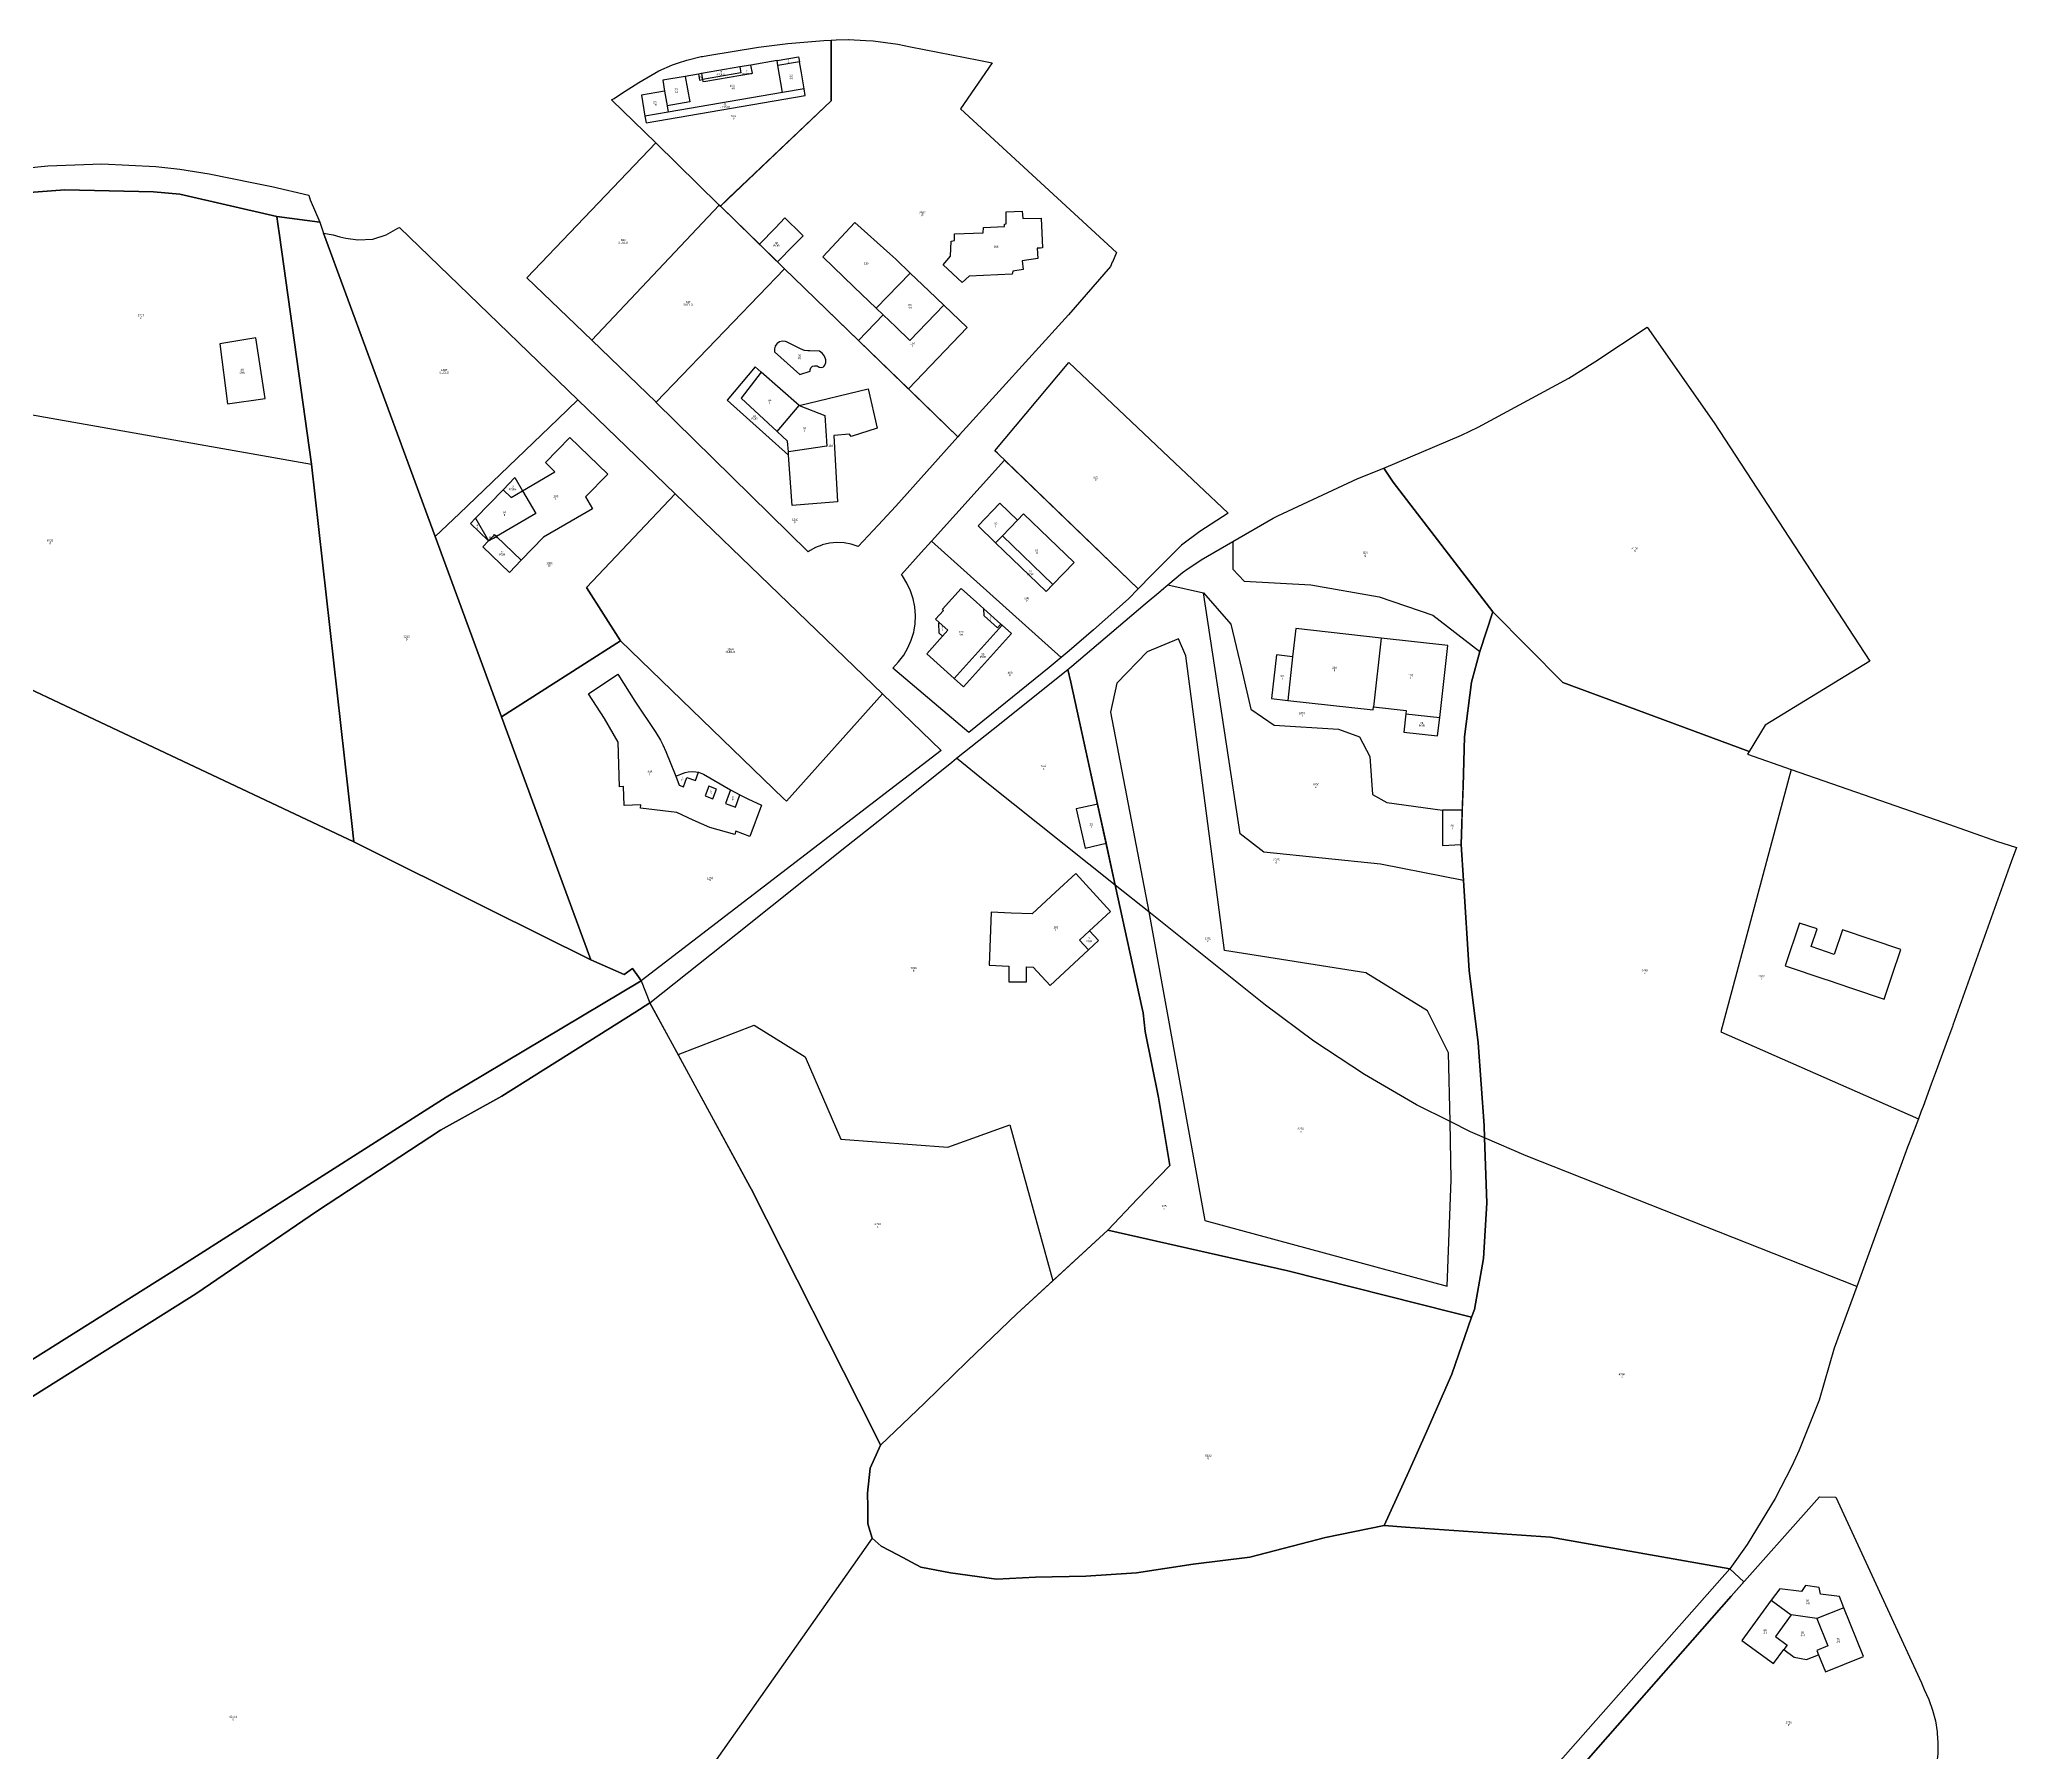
# Model space of a CAD drawing. Header units: inches. Extents: x 19003.7 to 19048.3, y 182287.8 to 182344.6.
# Drawn here: x 19032.99 to 19048.29, y 182328.88 to 182342.13 of the extents above; entities that cross this region are included whole.
import ezdxf
from ezdxf.enums import TextEntityAlignment as Align

# ---------------------------------------------------------------- set-up
doc = ezdxf.new("R2010")
doc.units = ezdxf.units.IN
doc.header["$MEASUREMENT"] = 0
for name, color, linetype in [('PG-AA', 7, 'Continuous'), ('PG-AS', 7, 'Continuous'), ('PG-LI', 7, 'Continuous'), ('PG-LP', 7, 'Continuous')]:
    doc.layers.add(name, color=color, linetype=linetype)
doc.styles.get("Standard").update_dxf_attribs({"font": 'arial.ttf'})

# ---------------------------------------------------------------- blocks, each defined once
blk = doc.blocks.new('17037A02209002')
at = {"layer": 'PG-LP'}
for points in [[(483483.6375, 4631461.291), (483490.921, 4631459.6285), (483491.174, 4631458.707), (483493.103, 4631454.2955), (483484.6535, 4631455.4165), (483465.5735, 4631459.827), (483460.3835, 4631460.257), (483442.9735, 4631460.687), (483428.0235, 4631459.567)], [(483435.1235, 4631464.907), (483439.6385, 4631465.361), (483450.2505, 4631465.7635), (483460.857, 4631465.24), (483465.5535, 4631464.71), (483471.378, 4631463.794), (483480.039, 4631462.0255), (483483.6375, 4631461.291)]]:
    blk.add_lwpolyline(points, dxfattribs=at)
blk = doc.blocks.new('17037A02200021')
at = {"layer": 'PG-LI'}
for p, q in [((483427.48, 4631418.12), (483428.0235, 4631459.567)), ((483426.97, 4631416.54), (483427.48, 4631418.12)), ((483399.73, 4631409.64), (483426.97, 4631416.54)), ((483426.97, 4631416.54), (483412.963, 4631373.377)), ((483426.97, 4631416.54), (483430.69, 4631417.49)), ((483430.69, 4631417.49), (483491.493, 4631406.7665)), ((483395.51, 4631389.42), (483399.73, 4631409.64)), ((483397.84, 4631389.14), (483395.51, 4631389.42)), ((483394.47, 4631384.45), (483394.95, 4631386.75)), ((483395.58, 4631384), (483394.47, 4631384.45)), ((483393.953, 4631381.9875), (483393.97, 4631382.09))]:
    blk.add_line(p, q, dxfattribs=at)
for points in [[(483474.96, 4631418.59), (483482.38, 4631419.65), (483480.54, 4631431.6), (483473.47, 4631430.4), (483474.96, 4631418.59)], [(483395.51, 4631389.42), (483390.55, 4631390.08), (483390.27, 4631387.4), (483394.95, 4631386.75)], [(483394.95, 4631386.75), (483397.46, 4631386.4), (483397.84, 4631389.14)], [(483394.47, 4631384.45), (483389.06, 4631386.64), (483388.3, 4631384.66), (483393.97, 4631382.09)], [(483393.97, 4631382.09), (483394.58, 4631381.82), (483395.58, 4631384)]]:
    blk.add_lwpolyline(points, dxfattribs=at)
at = {"layer": 'PG-LP'}
for points in [[(483393.953, 4631381.9875), (483387.773, 4631384.6675), (483388.633, 4631390.6075), (483389.763, 4631398.3475), (483390.773, 4631405.2975), (483396.4635, 4631448.2875), (483400.6135, 4631457.9275), (483404.8635, 4631456.2775), (483426.0735, 4631459.417), (483428.0235, 4631459.567)], [(483428.0235, 4631459.567), (483442.9735, 4631460.687), (483460.3835, 4631460.257), (483465.5735, 4631459.827), (483484.6535, 4631455.4165), (483484.8535, 4631454.0065), (483485.1735, 4631451.7565), (483491.493, 4631406.7665)], [(483408.1585, 4631426.6145), (483404.9935, 4631426.7085), (483405.1365, 4631428.2505), (483405.179, 4631428.703), (483406.516, 4631443.103), (483406.8815, 4631446.8775), (483400.317, 4631447.38), (483399.932, 4631443.607), (483398.188, 4631443.74), (483396.276, 4631424.545), (483396.001, 4631420.886), (483407.592, 4631420.543), (483408.1585, 4631426.6145)], [(483491.493, 4631406.7665), (483499.3725, 4631336.1065), (483499.7725, 4631332.5265), (483418.573, 4631370.807), (483412.963, 4631373.377)], [(483412.963, 4631373.377), (483397.383, 4631380.507), (483393.953, 4631381.9875)]]:
    blk.add_lwpolyline(points, dxfattribs=at)
at = {"layer": 'PG-AA'}
for s, p in [('c', (483457.92, 4631435.67)), ('a', (483410.3, 4631430.11)), ('ZBE', (483477.85, 4631425.02)), ('b', (483409.55, 4631395.96)), ('d', (483440.06, 4631391.42)), ('I', (483396.44, 4631387.91)), ('I', (483394.69, 4631383.14))]:
    blk.add_text(s, height=0.4, dxfattribs=at).set_placement(p, align=Align.TOP_CENTER)
at = {"layer": 'PG-AS'}
for s, p in [('2717', (483457.92, 4631435.67)), ('1422', (483410.3, 4631430.11)), ('88', (483477.85, 4631425.02)), ('818', (483409.55, 4631395.96)), ('4559', (483440.06, 4631391.42)), ('20', (483396.44, 4631387.91)), ('16', (483394.69, 4631383.14))]:
    blk.add_text(s, height=0.4, dxfattribs=at).set_placement(p, align=Align.BOTTOM_CENTER)
blk = doc.blocks.new('17037A02200020')
at = {"layer": 'PG-LP'}
blk.add_lwpolyline([(483493.8135, 4631452.1565), (483515.7675, 4631392.503), (483528.79, 4631357.12), (483541.9105, 4631321.456), (483546.3665, 4631309.344), (483526.4745, 4631319.241), (483499.7725, 4631332.5265), (483499.3725, 4631336.1065), (483491.493, 4631406.7665), (483485.1735, 4631451.7565), (483484.8535, 4631454.0065), (483484.6535, 4631455.4165), (483493.103, 4631454.2955), (483493.8135, 4631452.1565)], dxfattribs=at)
at = {"layer": 'PG-AA'}
blk.add_text('0', height=0.4, dxfattribs=at).set_placement((483510.16, 4631372.52), align=Align.TOP_CENTER)
at = {"layer": 'PG-AS'}
blk.add_text('3212', height=0.4, dxfattribs=at).set_placement((483510.16, 4631372.52), align=Align.BOTTOM_CENTER)
blk = doc.blocks.new('17037A02200018')
at = {"layer": 'PG-LP'}
blk.add_lwpolyline([(483517.9325, 4631282.316), (483465.282, 4631248.8265), (483383.9915, 4631197.797), (483327.041, 4631165.9475), (483325.931, 4631172.3975), (483324.761, 4631179.0875), (483323.0215, 4631194.4975), (483320.5415, 4631205.9875), (483318.0115, 4631208.4675), (483316.2415, 4631235.8975), (483313.632, 4631263.8275), (483335.912, 4631290.7675), (483344.532, 4631304.0475), (483349.9825, 4631313.9475), (483370.8325, 4631349.3375), (483371.4425, 4631350.3675), (483384.103, 4631374.4675), (483387.773, 4631384.6675), (483393.953, 4631381.9875), (483397.383, 4631380.507), (483412.963, 4631373.377), (483418.573, 4631370.807), (483499.7725, 4631332.5265), (483526.4745, 4631319.241), (483546.3665, 4631309.344), (483552.93, 4631306.46), (483554.57, 4631307.6), (483555.7445, 4631305.9715), (483556.282, 4631305.2265), (483517.9325, 4631282.316)], dxfattribs=at)
at = {"layer": 'PG-AA'}
blk.add_text('0', height=0.4, dxfattribs=at).set_placement((483410.34, 4631281.32), align=Align.TOP_CENTER)
at = {"layer": 'PG-AS'}
blk.add_text('25186', height=0.4, dxfattribs=at).set_placement((483410.34, 4631281.32), align=Align.BOTTOM_CENTER)
blk = doc.blocks.new('17037A02200005')
at = {"layer": 'PG-LP'}
blk.add_lwpolyline([(483601.662, 4631195.6855), (483600.812, 4631198.4755), (483600.852, 4631201.7555), (483600.742, 4631204.5255), (483601.302, 4631209.4055), (483603.352, 4631213.9555), (483611.952, 4631222.1855), (483620.432, 4631230.4255), (483630.142, 4631239.735), (483648.0225, 4631256.235), (483683.4125, 4631248.205), (483715.8525, 4631240.0445), (483719.4925, 4631239.1345), (483715.612, 4631227.9345), (483710.722, 4631216.6845), (483707.152, 4631208.7745), (483702.362, 4631198.1545), (483690.832, 4631195.7945), (483675.952, 4631191.965), (483664.792, 4631190.585), (483653.632, 4631188.855), (483643.712, 4631188.235), (483633.792, 4631187.985), (483626.112, 4631187.615), (483617.0515, 4631188.8555), (483611.2215, 4631189.9755), (483606.722, 4631192.3655), (483603.452, 4631194.0955), (483601.662, 4631195.6855)], dxfattribs=at)
at = {"layer": 'PG-AA'}
blk.add_text('0', height=0.4, dxfattribs=at).set_placement((483667.77, 4631211.57), align=Align.TOP_CENTER)
at = {"layer": 'PG-AS'}
blk.add_text('5632', height=0.4, dxfattribs=at).set_placement((483667.77, 4631211.57), align=Align.BOTTOM_CENTER)
blk = doc.blocks.new('17037A02200004')
at = {"layer": 'PG-LI'}
for p, q in [((483624.205, 4631344.133), (483618.2905, 4631348.9335)), ((483649.455, 4631324.0115), (483624.205, 4631344.133)), ((483642.4375, 4631313.1815), (483644.441, 4631315.0335)), ((483644.2025, 4631311.272), (483642.4375, 4631313.1815)), ((483636.6585, 4631304.2995), (483644.2025, 4631311.272)), ((483628.7325, 4631276.9055), (483637.207, 4631246.2545))]:
    blk.add_line(p, q, dxfattribs=at)
for points in [[(483645.9695, 4631339.9205), (483645.435, 4631339.7995), (483641.795, 4631338.9755), (483643.534, 4631331.295), (483647.655, 4631332.228)], [(483644.441, 4631315.0335), (483648.568, 4631318.848), (483641.7005, 4631326.278), (483637.7355, 4631322.6135), (483633.132, 4631318.3585), (483629.014, 4631318.523), (483625.0885, 4631318.68), (483624.6715, 4631308.2505), (483628.5655, 4631308.0945), (483628.5655, 4631305.0295), (483632.0425, 4631305.0295), (483632.0425, 4631307.9555), (483633.327, 4631307.904), (483636.6585, 4631304.2995)], [(483644.2025, 4631311.272), (483646.206, 4631313.1235), (483644.441, 4631315.0335)], [(483563.5165, 4631290.7145), (483578.471, 4631296.466), (483588.516, 4631290.285), (483595.5325, 4631274.0755), (483616.5625, 4631272.5055), (483628.7325, 4631276.9055)]]:
    blk.add_lwpolyline(points, dxfattribs=at)
at = {"layer": 'PG-LP'}
for p, q in [((483645.9695, 4631339.9205), (483647.655, 4631332.228)), ((483647.655, 4631332.228), (483649.455, 4631324.0115)), ((483649.455, 4631324.0115), (483654.7625, 4631299.785)), ((483563.5165, 4631290.7145), (483557.9825, 4631300.876))]:
    blk.add_line(p, q, dxfattribs=at)
for points in [[(483618.2905, 4631348.9335), (483625.453, 4631354.6355), (483640.173, 4631366.3655), (483640.713, 4631363.9155), (483645.9695, 4631339.9205)], [(483557.9825, 4631300.876), (483574.8825, 4631314.336), (483596.663, 4631331.6955), (483602.853, 4631336.6155), (483609.403, 4631341.8455), (483617.313, 4631348.1555), (483618.2905, 4631348.9335)], [(483654.7625, 4631299.785), (483654.9525, 4631298.925), (483655.3325, 4631295.265), (483657.9425, 4631282.245), (483660.1925, 4631268.915), (483653.8625, 4631262.365), (483648.0225, 4631256.235), (483637.207, 4631246.2545)], [(483637.207, 4631246.2545), (483630.142, 4631239.735), (483620.432, 4631230.4255), (483611.952, 4631222.1855), (483603.352, 4631213.9555), (483602.062, 4631216.4955), (483577.8925, 4631264.3255), (483577.6325, 4631264.7955), (483563.5165, 4631290.7145)]]:
    blk.add_lwpolyline(points, dxfattribs=at)
at = {"layer": 'PG-AA'}
for s, p in [('c', (483635.39, 4631347.13)), ('I', (483644.74, 4631335.61)), ('I', (483637.81, 4631315.4)), ('POR', (483644.32, 4631313.15)), ('b', (483609.83, 4631307.42)), ('a', (483602.75, 4631257.11))]:
    blk.add_text(s, height=0.4, dxfattribs=at).set_placement(p, align=Align.TOP_CENTER)
at = {"layer": 'PG-AS'}
for s, p in [('512', (483635.39, 4631347.13)), ('33', (483644.74, 4631335.61)), ('286', (483637.81, 4631315.4)), ('7', (483644.32, 4631313.15)), ('4810', (483609.83, 4631307.42)), ('2753', (483602.75, 4631257.11))]:
    blk.add_text(s, height=0.4, dxfattribs=at).set_placement(p, align=Align.BOTTOM_CENTER)
blk = doc.blocks.new('17037A02200003')
at = {"layer": 'PG-LI'}
for p, q in [((483659.827, 4631383.033), (483666.812, 4631381.459)), ((483701.751, 4631372.5655), (483700.2315, 4631359.0605)), ((483714.846, 4631371.0925), (483701.751, 4631372.5655)), ((483684.3395, 4631368.897), (483683.375, 4631360.3225)), ((483713.256, 4631356.961), (483714.846, 4631371.0925)), ((483706.61, 4631357.7085), (483713.256, 4631356.961)), ((483717.6985, 4631338.7695), (483713.816, 4631338.7695)), ((483656.072, 4631318.7385), (483649.455, 4631324.0115)), ((483656.072, 4631318.7385), (483667.07, 4631258.0905)), ((483715.49, 4631266.0745), (483715.282, 4631277.535))]:
    blk.add_line(p, q, dxfattribs=at)
for points in [[(483672.5805, 4631391.514), (483672.5805, 4631386.095), (483674.7965, 4631383.777), (483687.9315, 4631383.004), (483701.3245, 4631380.686), (483711.884, 4631377.0805), (483721.1235, 4631369.905)], [(483717.923, 4631324.8945), (483701.582, 4631328.145), (483678.6595, 4631330.463), (483674.0235, 4631334.069), (483666.812, 4631381.459)], [(483666.812, 4631381.459), (483672.221, 4631375.2775), (483674.2815, 4631366.521), (483676.1425, 4631358.611), (483680.72, 4631355.446), (483693.3405, 4631354.6735), (483697.461, 4631353.128), (483699.5215, 4631349.2645), (483700.0365, 4631341.7955), (483702.8695, 4631340.25), (483713.816, 4631338.7695)], [(483715.282, 4631277.535), (483714.975, 4631291.0575), (483710.854, 4631299.299), (483698.749, 4631306.768), (483670.933, 4631311.1465), (483663.336, 4631369.043), (483661.9185, 4631372.4445), (483655.7375, 4631369.869), (483649.8135, 4631363.6875), (483648.526, 4631358.0215), (483656.072, 4631318.7385)], [(483701.751, 4631372.5655), (483684.965, 4631374.454), (483684.3395, 4631368.897)], [(483684.3395, 4631368.897), (483681.1715, 4631369.253), (483680.207, 4631360.679), (483683.375, 4631360.3225)], [(483683.375, 4631360.3225), (483700.161, 4631358.434), (483700.2315, 4631359.0605)], [(483700.2315, 4631359.0605), (483706.6805, 4631358.335), (483706.61, 4631357.7085)], [(483706.61, 4631357.7085), (483706.203, 4631354.0905), (483712.849, 4631353.343), (483713.256, 4631356.961)], [(483713.816, 4631338.7695), (483713.816, 4631331.8155), (483717.453, 4631331.9745)], [(483715.282, 4631277.535), (483708.7175, 4631280.8295), (483698.442, 4631286.7735), (483688.5375, 4631293.317), (483679.038, 4631300.436), (483656.072, 4631318.7385)], [(483722.0855, 4631274.3205), (483719.3275, 4631275.5055), (483715.282, 4631277.535)], [(483667.07, 4631258.0905), (483714.717, 4631245.213), (483715.49, 4631266.0745)]]:
    blk.add_lwpolyline(points, dxfattribs=at)
at = {"layer": 'PG-LP'}
for p, q in [((483672.5805, 4631391.514), (483680.506, 4631396.11)), ((483659.827, 4631383.033), (483662.7235, 4631385.485)), ((483717.6985, 4631338.7695), (483717.603, 4631336.0345)), ((483717.603, 4631336.0345), (483717.453, 4631331.9745)), ((483717.453, 4631331.9745), (483717.923, 4631324.8945)), ((483717.923, 4631324.8945), (483719.073, 4631307.2345)), ((483722.0855, 4631274.3205), (483722.5125, 4631261.5545))]:
    blk.add_line(p, q, dxfattribs=at)
for points in [[(483680.506, 4631396.11), (483681.413, 4631396.5845), (483697.1515, 4631403.91), (483702.2735, 4631405.945), (483704.1035, 4631403.205), (483723.6935, 4631377.7345), (483721.1235, 4631369.905)], [(483662.7235, 4631385.485), (483663.8335, 4631386.235), (483666.0735, 4631387.725), (483666.3735, 4631387.915), (483672.5805, 4631391.514)], [(483649.455, 4631324.0115), (483640.713, 4631363.9155), (483640.173, 4631366.3655), (483640.943, 4631367.0155), (483655.383, 4631379.2755), (483658.4035, 4631381.825), (483658.5535, 4631381.955), (483659.827, 4631383.033)], [(483721.1235, 4631369.905), (483719.533, 4631363.875), (483718.153, 4631353.1745), (483717.863, 4631343.4745), (483717.6985, 4631338.7695)], [(483722.5125, 4631261.5545), (483721.8325, 4631250.6245), (483720.0925, 4631240.6345), (483719.4925, 4631239.1345), (483715.8525, 4631240.0445), (483683.4125, 4631248.205), (483648.0225, 4631256.235), (483653.8625, 4631262.365), (483660.1925, 4631268.915), (483657.9425, 4631282.245), (483655.3325, 4631295.265), (483654.9525, 4631298.925), (483654.7625, 4631299.785), (483649.455, 4631324.0115)], [(483719.073, 4631307.2345), (483720.8025, 4631292.9945), (483722.0025, 4631276.7945), (483722.0855, 4631274.3205)]]:
    blk.add_lwpolyline(points, dxfattribs=at)
at = {"layer": 'PG-AA'}
for s, p in [('g', (483698.62, 4631389.03)), ('I', (483682.27, 4631364.79)), ('II', (483692.56, 4631366.44)), ('I', (483707.59, 4631364.91)), ('f', (483686.2, 4631357.49)), ('POR', (483709.73, 4631355.53)), ('e', (483688.89, 4631343.49)), ('I', (483715.69, 4631335.37)), ('d', (483681.13, 4631328.68)), ('c', (483667.69, 4631313.23)), ('a', (483685.93, 4631275.81)), ('b', (483659.08, 4631260.62))]:
    blk.add_text(s, height=0.4, dxfattribs=at).set_placement(p, align=Align.TOP_CENTER)
at = {"layer": 'PG-AS'}
for s, p in [('828', (483698.62, 4631389.03)), ('28', (483682.27, 4631364.79)), ('240', (483692.56, 4631366.44)), ('183', (483707.59, 4631364.91)), ('1059', (483686.2, 4631357.49)), ('24', (483709.73, 4631355.53)), ('1000', (483688.89, 4631343.49)), ('26', (483715.69, 4631335.37)), ('2025', (483681.13, 4631328.68)), ('1501', (483667.69, 4631313.23)), ('2250', (483685.93, 4631275.81)), ('955', (483659.08, 4631260.62))]:
    blk.add_text(s, height=0.4, dxfattribs=at).set_placement(p, align=Align.BOTTOM_CENTER)
blk = doc.blocks.new('17037A02200002')
at = {"layer": 'PG-LI'}
for p, q in [((483782.363, 4631346.7455), (483768.546, 4631295.1785)), ((483768.546, 4631295.1785), (483807.3625, 4631278.104)), ((483730.2345, 4631270.82), (483722.0855, 4631274.3205)), ((483795.2555, 4631245.148), (483730.2345, 4631270.82))]:
    blk.add_line(p, q, dxfattribs=at)
at = {"layer": 'PG-LP'}
blk.add_line((483782.363, 4631346.7455), (483812.363, 4631336.294), dxfattribs=at)
for points in [[(483722.0855, 4631274.3205), (483722.0025, 4631276.7945), (483720.8025, 4631292.9945), (483719.073, 4631307.2345), (483717.923, 4631324.8945), (483717.453, 4631331.9745), (483717.603, 4631336.0345), (483717.863, 4631343.4745), (483718.153, 4631353.1745), (483719.533, 4631363.875), (483721.1235, 4631369.905), (483723.6935, 4631377.7345), (483737.4735, 4631363.8345), (483746.523, 4631360.4745), (483774.113, 4631350.2845), (483773.783, 4631349.7345), (483782.363, 4631346.7455)], [(483812.363, 4631336.294), (483822.703, 4631332.684), (483826.633, 4631331.434), (483825.623, 4631328.604), (483814.143, 4631296.514), (483814.053, 4631296.254), (483813.303, 4631294.164), (483810.653, 4631286.984), (483809.883, 4631284.894), (483808.2625, 4631280.494), (483807.9225, 4631279.604), (483807.3625, 4631278.104)], [(483790.816, 4631310.4015), (483786.272, 4631311.936), (483787.442, 4631315.4015), (483784.012, 4631316.56), (483781.176, 4631308.1615), (483789.1505, 4631305.4685), (483789.4335, 4631305.373), (483794.1725, 4631303.773), (483800.5955, 4631301.604), (483802.1225, 4631306.126), (483803.88, 4631311.3305), (483792.4345, 4631315.195), (483790.816, 4631310.4015)], [(483807.3625, 4631278.104), (483806.1725, 4631274.994), (483805.2225, 4631272.514), (483795.2555, 4631245.148)], [(483795.2555, 4631245.148), (483790.8285, 4631232.9935), (483787.82, 4631222.8225), (483783.937, 4631212.9525), (483782.486, 4631209.8105), (483779.2085, 4631203.4585), (483773.67, 4631194.4125), (483770.302, 4631189.664), (483735.022, 4631195.8645), (483706.512, 4631197.8645), (483702.362, 4631198.1545), (483707.152, 4631208.7745), (483710.722, 4631216.6845), (483715.612, 4631227.9345), (483719.4925, 4631239.1345), (483720.0925, 4631240.6345), (483721.8325, 4631250.6245), (483722.5125, 4631261.5545), (483722.0855, 4631274.3205)]]:
    blk.add_lwpolyline(points, dxfattribs=at)
at = {"layer": 'PG-AA'}
for s, p in [('c', (483753.58, 4631306.93)), ('b', (483776.51, 4631305.74)), ('a', (483749.06, 4631227.53))]:
    blk.add_text(s, height=0.4, dxfattribs=at).set_placement(p, align=Align.TOP_CENTER)
at = {"layer": 'PG-AS'}
for s, p in [('6469', (483753.58, 4631306.93)), ('2267', (483776.51, 4631305.74)), ('4796', (483749.06, 4631227.53))]:
    blk.add_text(s, height=0.4, dxfattribs=at).set_placement(p, align=Align.BOTTOM_CENTER)
blk = doc.blocks.new('17037A02200001')
at = {"layer": 'PG-LP'}
blk.add_lwpolyline([(483743.7235, 4631426.8245), (483754.004, 4631433.6745), (483767.1835, 4631414.8545), (483797.8335, 4631368.044), (483783.9635, 4631359.5745), (483780.7735, 4631357.6245), (483777.2535, 4631355.4745), (483774.113, 4631350.2845), (483746.523, 4631360.4745), (483737.4735, 4631363.8345), (483723.6935, 4631377.7345), (483704.1035, 4631403.205), (483702.2735, 4631405.945), (483717.5695, 4631412.453), (483720.8355, 4631414.014), (483738.623, 4631423.67), (483743.7235, 4631426.8245)], dxfattribs=at)
at = {"layer": 'PG-AA'}
blk.add_text('0', height=0.4, dxfattribs=at).set_placement((483751.59, 4631389.86), align=Align.TOP_CENTER)
at = {"layer": 'PG-AS'}
blk.add_text('4106', height=0.4, dxfattribs=at).set_placement((483751.59, 4631389.86), align=Align.BOTTOM_CENTER)
blk = doc.blocks.new('3515503DG8331N')
at = {"layer": 'PG-LP'}
blk.add_lwpolyline([(483626.3035, 4631408.8855), (483625.8135, 4631409.3555), (483640.3135, 4631426.7555), (483660.0135, 4631408.1055), (483671.6535, 4631397.085), (483666.1235, 4631393.505), (483662.5035, 4631390.835), (483656.5735, 4631384.9455), (483653.9735, 4631382.2755), (483626.3035, 4631408.8855)], dxfattribs=at)
at = {"layer": 'PG-AA'}
blk.add_text('0', height=0.4, dxfattribs=at).set_placement((483645.64, 4631403.85), align=Align.TOP_CENTER)
at = {"layer": 'PG-AS'}
blk.add_text('922', height=0.4, dxfattribs=at).set_placement((483645.64, 4631403.85), align=Align.BOTTOM_CENTER)
blk = doc.blocks.new('3615410DG8331N')
at = {"layer": 'PG-LI'}
for p, q in [((483622.1965, 4631379.64), (483623.6545, 4631378.328)), ((483614.777, 4631375.487), (483614.877, 4631375.598)), ((483623.6545, 4631378.328), (483627, 4631375.3185)), ((483627, 4631375.3185), (483627.223, 4631375.118)), ((483612.403, 4631369.484), (483615.513, 4631372.941)), ((483617.793, 4631364.6355), (483627.223, 4631375.118)), ((483617.793, 4631364.6355), (483612.403, 4631369.484)), ((483619.6515, 4631362.963), (483617.793, 4631364.6355))]:
    blk.add_line(p, q, dxfattribs=at)
for points in [[(483614.877, 4631375.598), (483614.1335, 4631376.267), (483615.705, 4631378.014), (483615.482, 4631378.215), (483619.194, 4631382.341), (483622.1965, 4631379.64)], [(483615.513, 4631372.941), (483614.881, 4631373.5095), (483614.777, 4631375.487)], [(483614.877, 4631375.598), (483616.5495, 4631374.0935), (483615.513, 4631372.941)], [(483627, 4631375.3185), (483626.3315, 4631374.575), (483623.729, 4631376.9155), (483623.6545, 4631378.328)], [(483627.223, 4631375.118), (483629.082, 4631373.446), (483619.6515, 4631362.963)]]:
    blk.add_lwpolyline(points, dxfattribs=at)
at = {"layer": 'PG-LP'}
blk.add_lwpolyline([(483638.8155, 4631368.7245), (483636.4575, 4631366.8105), (483620.6685, 4631353.994), (483605.736, 4631366.676), (483606.8885, 4631367.8675), (483607.8895, 4631369.189), (483608.724, 4631370.6215), (483609.3795, 4631372.1435), (483609.847, 4631373.734), (483609.926, 4631374.1015), (483610.12, 4631375.369), (483610.1935, 4631377.025), (483610.0675, 4631378.678), (483609.743, 4631380.3035), (483609.2255, 4631381.8785), (483608.522, 4631383.3795), (483607.6425, 4631384.7845), (483607.427, 4631385.0785), (483611.343, 4631389.404), (483613.3565, 4631391.628), (483638.8155, 4631368.7245)], dxfattribs=at)
at = {"layer": 'PG-AA'}
for s, p in [('I', (483624.99, 4631376.46)), ('I', (483615.47, 4631374.34)), ('-I+I', (483619.2, 4631373.43)), ('POR', (483623.43, 4631369.05)), ('P', (483628.78, 4631365.42))]:
    blk.add_text(s, height=0.4, dxfattribs=at).set_placement(p, align=Align.TOP_CENTER)
at = {"layer": 'PG-AS'}
for s, p in [('4', (483624.99, 4631376.46)), ('3', (483615.47, 4631374.34)), ('126', (483619.2, 4631373.43)), ('35', (483623.43, 4631369.05)), ('466', (483628.78, 4631365.42))]:
    blk.add_text(s, height=0.4, dxfattribs=at).set_placement(p, align=Align.BOTTOM_CENTER)
blk = doc.blocks.new('3615411DG8331N')
at = {"layer": 'PG-LI'}
for p, q in [((483630.2535, 4631395.7555), (483627.2735, 4631392.6655)), ((483627.2735, 4631392.6655), (483625.9535, 4631391.2955)), ((483635.883, 4631381.7355), (483625.9535, 4631391.2955)), ((483637.203, 4631383.1055), (483627.2735, 4631392.6655)), ((483641.3635, 4631387.4155), (483637.203, 4631383.1055)), ((483637.203, 4631383.1055), (483635.883, 4631381.7355))]:
    blk.add_line(p, q, dxfattribs=at)
for points in [[(483625.9535, 4631391.2955), (483622.5035, 4631394.6355), (483626.7935, 4631399.0855), (483630.2535, 4631395.7555)], [(483630.2535, 4631395.7555), (483631.4335, 4631396.9855), (483641.3635, 4631387.4155)]]:
    blk.add_lwpolyline(points, dxfattribs=at)
at = {"layer": 'PG-LP'}
blk.add_lwpolyline([(483627.693, 4631407.549), (483653.9735, 4631382.2755), (483652.053, 4631380.2955), (483645.223, 4631374.2055), (483640.443, 4631370.0455), (483638.8155, 4631368.7245), (483613.3565, 4631391.628), (483627.693, 4631407.549)], dxfattribs=at)
at = {"layer": 'PG-AA'}
for s, p in [('I', (483625.97, 4631394.71)), ('II', (483634.02, 4631389.46)), ('POR', (483632.78, 4631385.28)), ('P', (483632.07, 4631380.07))]:
    blk.add_text(s, height=0.4, dxfattribs=at).set_placement(p, align=Align.TOP_CENTER)
at = {"layer": 'PG-AS'}
for s, p in [('30', (483625.97, 4631394.71)), ('83', (483634.02, 4631389.46)), ('26', (483632.78, 4631385.28)), ('600', (483632.07, 4631380.07))]:
    blk.add_text(s, height=0.4, dxfattribs=at).set_placement(p, align=Align.BOTTOM_CENTER)
blk = doc.blocks.new('3615413DG8331N')
at = {"layer": 'PG-LI'}
for p, q in [((483529.15, 4631401.72), (483531.47, 4631404.11)), ((483531.47, 4631404.11), (483532.97, 4631401.53)), ((483523.69, 4631396.1), (483529.15, 4631401.72)), ((483532.97, 4631401.53), (483535.58, 4631397.07)), ((483522.7, 4631395.08), (483523.69, 4631396.1)), ((483526.26, 4631391.65), (483522.7, 4631395.08)), ((483523.69, 4631396.1), (483526.26, 4631391.65)), ((483535.58, 4631397.07), (483527.81, 4631392.55)), ((483525.17, 4631390.52), (483526.26, 4631391.65)), ((483526.26, 4631391.65), (483527.81, 4631392.55)), ((483527.81, 4631392.55), (483532.7, 4631387.85)), ((483537.09, 4631392.38), (483532.7, 4631387.85))]:
    blk.add_line(p, q, dxfattribs=at)
for points in [[(483532.97, 4631401.53), (483539.32, 4631405.26), (483537.45, 4631407.05), (483542.24, 4631411.98), (483549.7, 4631404.79), (483545.36, 4631400.31), (483546.71, 4631397.99), (483537.09, 4631392.38)], [(483529.15, 4631401.72), (483530.71, 4631400.2), (483532.97, 4631401.53)], [(483527.81, 4631392.55), (483527.47, 4631392.88), (483526.26, 4631391.65)], [(483532.7, 4631387.85), (483530.41, 4631385.47), (483525.17, 4631390.52)]]:
    blk.add_lwpolyline(points, dxfattribs=at)
at = {"layer": 'PG-LP'}
blk.add_lwpolyline([(483543.854, 4631419.3735), (483562.95, 4631400.94), (483545.51, 4631382.48), (483552.24, 4631372.04), (483528.79, 4631357.12), (483515.7675, 4631392.503), (483520.5405, 4631397.0695), (483539.866, 4631415.558), (483543.854, 4631419.3735)], dxfattribs=at)
at = {"layer": 'PG-AA'}
for s, p in [('POR+I', (483531.1, 4631401.98)), ('I', (483539.52, 4631400.07)), ('II', (483529.41, 4631396.98)), ('I', (483524.05, 4631394.41)), ('POR+I', (483527.25, 4631392.49)), ('POR', (483528.96, 4631389.13)), ('P', (483538.25, 4631386.93))]:
    blk.add_text(s, height=0.4, dxfattribs=at).set_placement(p, align=Align.TOP_CENTER)
at = {"layer": 'PG-AS'}
for s, p in [('8', (483531.1, 4631401.98)), ('205', (483539.52, 4631400.07)), ('4', (483524.05, 4631394.41)), ('64', (483529.41, 4631396.98)), ('0', (483527.25, 4631392.49)), ('24', (483528.96, 4631389.13)), ('1206', (483538.25, 4631386.93))]:
    blk.add_text(s, height=0.4, dxfattribs=at).set_placement(p, align=Align.BOTTOM_CENTER)
blk = doc.blocks.new('3615414DG8331N')
at = {"layer": 'PG-LP'}
blk.add_lwpolyline([(483603.69, 4631361.59), (483584.8555, 4631340.495), (483584.2755, 4631341.0555), (483552.24, 4631372.04), (483545.51, 4631382.48), (483562.95, 4631400.94), (483603.69, 4631361.59)], dxfattribs=at)
at = {"layer": 'PG-AA'}
blk.add_text('SUELO', height=0.4, dxfattribs=at).set_placement((483573.82, 4631370.04), align=Align.TOP_CENTER)
at = {"layer": 'PG-AS'}
blk.add_text('1594', height=0.4, dxfattribs=at).set_placement((483573.82, 4631370.04), align=Align.BOTTOM_CENTER)
blk = doc.blocks.new('3615415DG8331N')
at = {"layer": 'PG-LI'}
for p, q in [((483567.01, 4631346.28), (483567.53, 4631346.19)), ((483568.56, 4631345.8), (483573.86, 4631342.77)), ((483573.86, 4631342.77), (483575.7, 4631341.77))]:
    blk.add_line(p, q, dxfattribs=at)
for points in [[(483575.7, 4631341.77), (483577.24, 4631341), (483579.91, 4631339.75), (483577.64, 4631333.54), (483574.9, 4631334.59), (483574.69, 4631333.95), (483569.8, 4631335.36), (483566.49, 4631336.79), (483563.29, 4631338.3), (483556.12, 4631339.13), (483556.2, 4631339.78), (483552.92, 4631339.63), (483552.79, 4631343.38), (483552.04, 4631343.36), (483551.72, 4631352.08), (483549.07, 4631356.75), (483545.9, 4631361.58), (483551.66, 4631365.44), (483555, 4631360.18), (483559.15, 4631354), (483560.08, 4631352.5), (483560.55, 4631351.61), (483561.14, 4631350.29), (483563.07, 4631345.42)], [(483563.07, 4631345.42), (483564.07, 4631345.84), (483564.91, 4631346.12), (483565.52, 4631346.27), (483566.43, 4631346.33), (483567.01, 4631346.28)], [(483563.07, 4631345.42), (483563.77, 4631343.63), (483564.58, 4631343.34), (483565.25, 4631345.18), (483566.94, 4631344.55), (483567.53, 4631346.19)], [(483567.53, 4631346.19), (483568.22, 4631345.96), (483568.56, 4631345.8)], [(483571.08, 4631342.89), (483569.57, 4631343.44), (483568.87, 4631341.55), (483570.39, 4631340.99), (483571.08, 4631342.89)], [(483573.86, 4631342.77), (483572.88, 4631340.08), (483574.82, 4631339.36), (483575.7, 4631341.77)]]:
    blk.add_lwpolyline(points, dxfattribs=at)
at = {"layer": 'PG-LP'}
blk.add_lwpolyline([(483603.69, 4631361.59), (483615.235, 4631350.44), (483556.282, 4631305.2265), (483555.7445, 4631305.9715), (483554.57, 4631307.6), (483552.93, 4631306.46), (483546.3665, 4631309.344), (483528.79, 4631357.12), (483552.24, 4631372.04), (483584.2755, 4631341.0555), (483584.8555, 4631340.495), (483603.69, 4631361.59)], dxfattribs=at)
at = {"layer": 'PG-AA'}
for s, p in [('I', (483558, 4631345.97)), ('P', (483564.38, 4631344.89)), ('P', (483569.98, 4631342.22)), ('P', (483574.3, 4631341)), ('P', (483569.79, 4631325.06))]:
    blk.add_text(s, height=0.4, dxfattribs=at).set_placement(p, align=Align.TOP_CENTER)
at = {"layer": 'PG-AS'}
for s, p in [('348', (483558, 4631345.97)), ('7', (483564.38, 4631344.89)), ('3', (483569.98, 4631342.22)), ('6', (483574.3, 4631341)), ('2294', (483569.79, 4631325.06))]:
    blk.add_text(s, height=0.4, dxfattribs=at).set_placement(p, align=Align.BOTTOM_CENTER)
blk = doc.blocks.new('3616201DG8331N')
at = {"layer": 'PG-LI'}
for p, q in [((483575.695, 4631484.809), (483568.1555, 4631483.513)), ((483577.8635, 4631485.1815), (483575.695, 4631484.809)), ((483575.695, 4631484.809), (483575.898, 4631483.6265)), ((483582.988, 4631486.0625), (483577.8635, 4631485.1815)), ((483578.1345, 4631483.6045), (483577.8635, 4631485.1815)), ((483583.1575, 4631485.077), (483582.988, 4631486.0625)), ((483587.3955, 4631485.8055), (483583.1575, 4631485.077)), ((483584.0725, 4631479.755), (483583.1575, 4631485.077)), ((483587.7625, 4631483.67), (483587.3955, 4631485.8055)), ((483564.9525, 4631482.9625), (483560.5175, 4631482.2)), ((483560.5175, 4631482.2), (483560.8905, 4631480.032)), ((483567.564, 4631483.4115), (483564.9525, 4631482.9625)), ((483564.9525, 4631482.9625), (483565.8165, 4631477.937)), ((483568.1555, 4631483.513), (483567.564, 4631483.4115)), ((483568.1555, 4631483.513), (483568.359, 4631482.3305)), ((483575.898, 4631483.6265), (483568.359, 4631482.3305)), ((483588.31, 4631480.4835), (483584.0725, 4631479.755)), ((483588.31, 4631480.4835), (483587.7625, 4631483.67)), ((483588.53, 4631479.204), (483588.31, 4631480.4835)), ((483560.8905, 4631480.032), (483561.3815, 4631477.1745)), ((483565.8165, 4631477.937), (483561.3815, 4631477.1745)), ((483561.3815, 4631477.1745), (483561.602, 4631475.8925)), ((483584.0725, 4631479.755), (483561.602, 4631475.8925)), ((483561.602, 4631475.8925), (483557.019, 4631475.105))]:
    blk.add_line(p, q, dxfattribs=at)
for points in [[(483582.988, 4631486.0625), (483587.226, 4631486.791), (483587.3955, 4631485.8055)], [(483567.564, 4631483.4115), (483567.7675, 4631482.2285), (483568.359, 4631482.3305)], [(483568.359, 4631482.3305), (483568.427, 4631481.936), (483569.0175, 4631482.0375), (483578.1345, 4631483.6045)], [(483560.8905, 4631480.032), (483556.3075, 4631479.2445), (483557.019, 4631475.105)], [(483557.019, 4631475.105), (483557.239, 4631473.8255), (483588.53, 4631479.204)]]:
    blk.add_lwpolyline(points, dxfattribs=at)
at = {"layer": 'PG-LP'}
blk.add_lwpolyline([(483559.1275, 4631469.8655), (483550.4275, 4631478.344), (483550.953, 4631478.6405), (483552.384, 4631479.5605), (483555.789, 4631481.7505), (483559.7645, 4631484.0395), (483562.452, 4631485.2135), (483563.6335, 4631485.644), (483565.2315, 4631486.149), (483568.08, 4631486.854), (483568.3195, 4631486.893), (483569.4, 4631487.07), (483579.368, 4631488.7015), (483585.106, 4631489.385), (483592.152, 4631490.0165), (483593.6445, 4631490.103), (483593.6445, 4631478.154), (483573.473, 4631459.03), (483571.8375, 4631457.4795), (483571.635, 4631457.677), (483559.1275, 4631469.8655)], dxfattribs=at)
at = {"layer": 'PG-AA'}
for s, p in [('-I', (483585.19, 4631485.94)), ('-I+I', (483567.96, 4631482.87)), ('-POR+I', (483572.02, 4631483.57)), ('-I+II', (483574.16, 4631480.78)), ('-POR+II', (483577.01, 4631483.62)), ('-I+I', (483585.73, 4631482.78)), ('-I+I', (483558.95, 4631477.57)), ('-I+I', (483563.16, 4631480.07)), ('-I+POR', (483572.77, 4631477.16)), ('P', (483574.45, 4631474.87))]:
    blk.add_text(s, height=0.4, dxfattribs=at).set_placement(p, align=Align.TOP_CENTER)
at = {"layer": 'PG-AS'}
for s, p in [('9', (483572.02, 4631483.57)), ('7', (483577.01, 4631483.62)), ('4', (483585.19, 4631485.94)), ('23', (483563.16, 4631480.07)), ('1', (483567.96, 4631482.87)), ('106', (483574.16, 4631480.78)), ('23', (483585.73, 4631482.78)), ('20', (483558.95, 4631477.57)), ('41', (483572.77, 4631477.16)), ('572', (483574.45, 4631474.87))]:
    blk.add_text(s, height=0.4, dxfattribs=at).set_placement(p, align=Align.BOTTOM_CENTER)
blk = doc.blocks.new('3616203DG8331N')
at = {"layer": 'PG-LI'}
for p, q in [((483582.6555, 4631453.221), (483579.515, 4631449.998)), ((483606.3435, 4631447.0055), (483609.1855, 4631444.299)), ((483609.1855, 4631444.299), (483602.4735, 4631437.411)), ((483603.827, 4631436.115), (483602.4735, 4631437.411)), ((483620.3755, 4631433.605), (483615.7835, 4631438.0155)), ((483603.827, 4631436.115), (483598.994, 4631431.0675)), ((483606.3435, 4631433.7055), (483603.827, 4631436.115)), ((483608.8185, 4631421.5335), (483620.3755, 4631433.605))]:
    blk.add_line(p, q, dxfattribs=at)
for points in [[(483583.0955, 4631446.508), (483586.2365, 4631449.7315), (483588.104, 4631451.6475), (483587.746, 4631451.9965), (483584.5235, 4631455.1375), (483582.6555, 4631453.221)], [(483602.4735, 4631437.411), (483598.1435, 4631441.556), (483591.997, 4631447.475), (483598.2445, 4631454.2495), (483605.1835, 4631448.106), (483606.3435, 4631447.0055)], [(483628.014, 4631456.3035), (483631.147, 4631456.4415), (483631.3155, 4631455.03), (483634.902, 4631455.0745), (483635.141, 4631449.2425), (483634.7505, 4631449.1715), (483634.0935, 4631449.1715), (483634.2265, 4631447.1475), (483631.155, 4631446.7215), (483631.3685, 4631444.9725), (483629.3175, 4631444.6885), (483629.22, 4631444.067), (483620.725, 4631443.659), (483619.402, 4631442.4695), (483615.656, 4631445.887), (483617.0585, 4631447.618), (483617.183, 4631450.574), (483617.8485, 4631450.6895), (483617.884, 4631452.021), (483623.486, 4631452.234), (483623.548, 4631453.2635), (483627.7205, 4631453.45), (483627.7205, 4631453.9425), (483628.014, 4631453.9555), (483628.014, 4631456.3035)], [(483609.1855, 4631444.299), (483612.819, 4631440.8385), (483615.7835, 4631438.0155)], [(483615.7835, 4631438.0155), (483609.1035, 4631431.0755), (483606.3435, 4631433.7055)]]:
    blk.add_lwpolyline(points, dxfattribs=at)
at = {"layer": 'PG-LP'}
for p, q in [((483583.0955, 4631446.508), (483579.515, 4631449.998)), ((483608.8185, 4631421.5335), (483598.994, 4631431.0675))]:
    blk.add_line(p, q, dxfattribs=at)
for points in [[(483579.515, 4631449.998), (483571.8375, 4631457.4795), (483593.6445, 4631478.154), (483593.6445, 4631490.103), (483594.6, 4631490.1585), (483596.948, 4631490.1925), (483597.022, 4631490.1935), (483600.44, 4631490.0195), (483601.889, 4631489.9455), (483606.7155, 4631489.2745), (483607.9705, 4631489.029), (483609.2335, 4631488.782), (483609.2445, 4631488.7795), (483622.6465, 4631486.1565), (483625.248, 4631485.6475), (483619.0715, 4631476.6025), (483649.7485, 4631448.375), (483648.911, 4631446.4575), (483648.897, 4631446.4255), (483648.5265, 4631445.5775), (483640.307, 4631436.106), (483618.8625, 4631412.4965), (483618.5225, 4631412.116), (483608.8185, 4631421.5335)], [(483598.994, 4631431.0675), (483586.3135, 4631443.373), (483584.476, 4631445.163), (483583.0955, 4631446.508)]]:
    blk.add_lwpolyline(points, dxfattribs=at)
at = {"layer": 'PG-AA'}
for s, p in [('P', (483611.57, 4631455.84)), ('POR', (483582.87, 4631449.87)), ('I', (483626.03, 4631449.17)), ('I', (483600.54, 4631445.86)), ('-I+I', (483609.13, 4631437.7)), ('I', (483609.62, 4631430.2))]:
    blk.add_text(s, height=0.4, dxfattribs=at).set_placement(p, align=Align.TOP_CENTER)
at = {"layer": 'PG-AS'}
for s, p in [('2562', (483611.57, 4631455.84)), ('36', (483582.87, 4631449.87)), ('166', (483626.03, 4631449.17)), ('139', (483600.54, 4631445.86)), ('88', (483609.13, 4631437.7)), ('158', (483609.62, 4631430.2))]:
    blk.add_text(s, height=0.4, dxfattribs=at).set_placement(p, align=Align.BOTTOM_CENTER)
blk = doc.blocks.new('3616204DG8331N')
at = {"layer": 'PG-LI'}
for p, q in [((483587.358, 4631418.28), (483579.8615, 4631424.8115)), ((483583.042, 4631413.1375), (483587.358, 4631418.28)), ((483585.266, 4631408.5315), (483585.2215, 4631409.16))]:
    blk.add_line(p, q, dxfattribs=at)
for points in [[(483587.4355, 4631424.364), (483589.5045, 4631425.0265), (483589.489, 4631425.2845), (483589.6245, 4631425.6825), (483589.9285, 4631425.973), (483589.9405, 4631425.98), (483590.3325, 4631426.0905), (483590.7175, 4631426.0795), (483590.8425, 4631426.051), (483591.2985, 4631425.8185), (483591.3715, 4631425.7855), (483591.7675, 4631425.7385), (483592.136, 4631425.8895), (483592.187, 4631425.9315), (483592.3845, 4631426.201), (483592.5675, 4631426.7195), (483592.559, 4631427.2405), (483592.553, 4631427.2695), (483592.3115, 4631427.9395), (483592.1225, 4631428.242), (483591.893, 4631428.516), (483591.3305, 4631428.953), (483589.456, 4631429.018), (483589.044, 4631429.0105), (483588.389, 4631429.0985), (483588.2125, 4631429.1445), (483587.4355, 4631429.4705), (483584.8335, 4631430.7955), (483584.6605, 4631430.852), (483584.0715, 4631430.907), (483583.4975, 4631430.763), (483583.0045, 4631430.436), (483582.9585, 4631430.3915), (483582.648, 4631429.9635), (483582.47, 4631429.3995), (483582.49, 4631428.808), (483587.4355, 4631424.364)], [(483579.8615, 4631424.8115), (483578.673, 4631425.8485), (483573.1815, 4631419.2995), (483585.266, 4631408.5315)], [(483579.8615, 4631424.8115), (483575.912, 4631419.739), (483583.042, 4631413.1375)], [(483587.358, 4631418.28), (483592.4115, 4631416.3325), (483592.7505, 4631410.302), (483585.2215, 4631409.16)], [(483587.358, 4631418.28), (483600.8985, 4631421.5815), (483602.6435, 4631413.8255), (483597.524, 4631412.2045), (483597.2395, 4631412.65), (483594.1705, 4631412.362), (483594.8405, 4631399.3395), (483585.968, 4631398.595), (483585.266, 4631408.5315)], [(483585.2215, 4631409.16), (483585.065, 4631411.295), (483583.042, 4631413.1375)]]:
    blk.add_lwpolyline(points, dxfattribs=at)
at = {"layer": 'PG-LP'}
blk.add_lwpolyline([(483618.5225, 4631412.116), (483606.3435, 4631398.5155), (483602.8735, 4631394.7255), (483598.9305, 4631390.552), (483597.566, 4631391.0115), (483596.151, 4631391.2775), (483594.713, 4631391.3435), (483594.0345, 4631391.306), (483593.2795, 4631391.21), (483591.8785, 4631390.8785), (483591.8105, 4631390.852), (483591.788, 4631390.843), (483590.5375, 4631390.355), (483589.515, 4631389.7995), (483589.1115, 4631389.4825), (483559.1515, 4631418.911), (483559.1975, 4631418.9515), (483584.476, 4631445.163), (483586.3135, 4631443.373), (483618.5225, 4631412.116)], dxfattribs=at)
at = {"layer": 'PG-AA'}
for s, p in [('PI', (483587.42, 4631427.73)), ('I', (483581.58, 4631418.98)), ('POR', (483578.55, 4631415.89)), ('II', (483588.4, 4631413.45)), ('I', (483593.52, 4631410.03)), ('P', (483586.54, 4631395.52))]:
    blk.add_text(s, height=0.4, dxfattribs=at).set_placement(p, align=Align.TOP_CENTER)
at = {"layer": 'PG-AS'}
for s, p in [('36', (483587.42, 4631427.73)), ('64', (483581.58, 4631418.98)), ('42', (483578.55, 4631415.89)), ('60', (483588.4, 4631413.45)), ('184', (483593.52, 4631410.03)), ('1340', (483586.54, 4631395.52))]:
    blk.add_text(s, height=0.4, dxfattribs=at).set_placement(p, align=Align.BOTTOM_CENTER)
blk = doc.blocks.new('3616205DG8331N')
at = {"layer": 'PG-LP'}
blk.add_lwpolyline([(483559.1975, 4631418.9515), (483546.549, 4631431.1135), (483571.635, 4631457.677), (483571.8375, 4631457.4795), (483584.476, 4631445.163), (483559.1975, 4631418.9515)], dxfattribs=at)
at = {"layer": 'PG-AA'}
blk.add_text('SUELO', height=0.4, dxfattribs=at).set_placement((483565.5, 4631438.28), align=Align.TOP_CENTER)
at = {"layer": 'PG-AS'}
blk.add_text('647', height=0.4, dxfattribs=at).set_placement((483565.5, 4631438.28), align=Align.BOTTOM_CENTER)
blk = doc.blocks.new('3616206DG8331N')
at = {"layer": 'PG-LP'}
blk.add_lwpolyline([(483546.549, 4631431.1135), (483533.8055, 4631443.3675), (483559.1275, 4631469.8655), (483571.635, 4631457.677), (483546.549, 4631431.1135)], dxfattribs=at)
at = {"layer": 'PG-AA'}
blk.add_text('SUELO', height=0.4, dxfattribs=at).set_placement((483552.75, 4631450.49), align=Align.TOP_CENTER)
at = {"layer": 'PG-AS'}
blk.add_text('643', height=0.4, dxfattribs=at).set_placement((483552.75, 4631450.49), align=Align.BOTTOM_CENTER)
blk = doc.blocks.new('17037A02200006')
at = {"layer": 'PG-LI'}
for points in [[(483601.662, 4631195.6855), (483563.5215, 4631141.4655), (483536.681, 4631093.6555), (483509.8005, 4631052.206), (483500.8305, 4631024.426), (483494.89, 4630994.636), (483493.69, 4630980.266)], [(483500.82, 4630956.406), (483518.27, 4630965.5655), (483546.16, 4630978.7055), (483568.23, 4630991.7755), (483578.18, 4630998.6255), (483600.9605, 4631023.005), (483620.0905, 4631040.375), (483630.1605, 4631052.175), (483644.131, 4631068.205), (483662.493, 4631082.181), (483688.2205, 4631096.846), (483770.302, 4631189.664)]]:
    blk.add_lwpolyline(points, dxfattribs=at)
at = {"layer": 'PG-LP'}
blk.add_line((483601.662, 4631195.6855), (483603.452, 4631194.0955), dxfattribs=at)
for points in [[(483326.201, 4631158.4875), (483326.751, 4631158.7875), (483387.1415, 4631192.477), (483468.712, 4631243.7165), (483492.672, 4631259.9765), (483516.8025, 4631275.866), (483522.8525, 4631279.196), (483528.9025, 4631282.526), (483547.9725, 4631294.546), (483555.0125, 4631298.996), (483557.9825, 4631300.876), (483577.6325, 4631264.7955), (483577.8925, 4631264.3255), (483602.062, 4631216.4955), (483603.352, 4631213.9555), (483601.302, 4631209.4055), (483600.742, 4631204.5255), (483600.852, 4631201.7555), (483600.812, 4631198.4755), (483601.662, 4631195.6855)], [(483603.452, 4631194.0955), (483606.722, 4631192.3655), (483611.2215, 4631189.9755), (483617.0515, 4631188.8555), (483626.112, 4631187.615), (483633.792, 4631187.985), (483643.712, 4631188.235), (483653.632, 4631188.855), (483664.792, 4631190.585), (483675.952, 4631191.965), (483690.832, 4631195.7945), (483702.362, 4631198.1545), (483706.512, 4631197.8645), (483735.022, 4631195.8645), (483770.302, 4631189.664)], [(483770.302, 4631189.664), (483773.0125, 4631187.091), (483770.522, 4631184.304), (483744.4215, 4631154.504), (483739.247, 4631148.629), (483738.3715, 4631147.6345), (483732.2815, 4631140.7245), (483726.7415, 4631134.4345), (483712.7415, 4631118.5145), (483706.0415, 4631110.6245), (483701.721, 4631106.0045), (483699.351, 4631103.4045), (483698.241, 4631102.0645), (483690.981, 4631093.8145)]]:
    blk.add_lwpolyline(points, dxfattribs=at)
at = {"layer": 'PG-AA'}
blk.add_text('c', height=0.4, dxfattribs=at).set_placement((483476.06, 4631160.28), align=Align.TOP_CENTER)
at = {"layer": 'PG-AS'}
blk.add_text('42544', height=0.4, dxfattribs=at).set_placement((483476.06, 4631160.28), align=Align.BOTTOM_CENTER)
blk = doc.blocks.new('17037A02209004')
at = {"layer": 'PG-LP'}
for points in [[(483517.9325, 4631282.316), (483556.282, 4631305.2265), (483557.9825, 4631300.876), (483555.0125, 4631298.996), (483547.9725, 4631294.546), (483528.9025, 4631282.526), (483522.8525, 4631279.196), (483516.8025, 4631275.866), (483492.672, 4631259.9765), (483468.712, 4631243.7165), (483387.1415, 4631192.477)], [(483073.189, 4630965.789), (483098.9595, 4630994.699), (483123.9795, 4631022.1485), (483126.54, 4631024.9585), (483128.29, 4631026.8785), (483158.83, 4631066.1985), (483163.06, 4631070.1485), (483174.26, 4631080.5985), (483175.8905, 4631082.1185), (483177.5205, 4631083.6485), (483184.8905, 4631090.5185), (483192.2605, 4631097.3985), (483197.4405, 4631102.0285), (483216.9605, 4631119.918), (483232.1105, 4631125.588), (483247.7305, 4631131.318), (483256.601, 4631135.268), (483316.901, 4631160.3475), (483323.121, 4631163.7775), (483327.041, 4631165.9475), (483383.9915, 4631197.797), (483465.282, 4631248.8265), (483517.9325, 4631282.316)]]:
    blk.add_lwpolyline(points, dxfattribs=at)
blk = doc.blocks.new('3713502DG8331S')
at = {"layer": 'PG-LI'}
for p, q in [((483780.1, 4631185.73), (483778.44, 4631183.46)), ((483778.44, 4631183.46), (483782.36, 4631180.59)), ((483792.73, 4631182), (483787.4, 4631179.87)), ((483796.57, 4631172.4), (483792.73, 4631182)), ((483787.4, 4631179.87), (483782.36, 4631180.59))]:
    blk.add_line(p, q, dxfattribs=at)
for points in [[(483792.73, 4631182), (483791.85, 4631184.21), (483788.11, 4631184.68), (483787.85, 4631186), (483785.14, 4631186.4), (483784.39, 4631185.18), (483780.1, 4631185.73)], [(483778.44, 4631183.46), (483772.65, 4631175.57), (483778.86, 4631171.02), (483780.89, 4631173.78)], [(483782.36, 4631180.59), (483779.24, 4631176.34), (483781.53, 4631174.65), (483780.89, 4631173.78)], [(483787.4, 4631179.87), (483789.55, 4631174.49), (483787.37, 4631173.61), (483787.73, 4631172.74)], [(483780.89, 4631173.78), (483782.95, 4631172.27), (483785.36, 4631171.82), (483787.73, 4631172.74)], [(483787.73, 4631172.74), (483789.08, 4631169.4), (483796.57, 4631172.4)]]:
    blk.add_lwpolyline(points, dxfattribs=at)
at = {"layer": 'PG-LP'}
blk.add_lwpolyline([(483792.9695, 4631129.4185), (483739.247, 4631148.629), (483744.4215, 4631154.504), (483770.522, 4631184.304), (483787.912, 4631203.764), (483791.142, 4631203.714), (483807.952, 4631167.264), (483808.462, 4631165.904), (483809.391, 4631163.9325), (483810.1355, 4631161.884), (483810.689, 4631159.776), (483811.0465, 4631157.6265), (483811.076, 4631157.3675), (483811.206, 4631155.453), (483811.165, 4631153.274), (483810.925, 4631151.108), (483810.4865, 4631148.9735), (483810.135, 4631147.7295), (483802.932, 4631125.8555), (483792.9695, 4631129.4185)], dxfattribs=at)
at = {"layer": 'PG-AA'}
for s, p in [('-I+II', (483785.56, 4631183.04)), ('-I+I', (483777.23, 4631177.24)), ('-I+I', (483784.58, 4631176.81)), ('-I+I', (483791.58, 4631175.5)), ('P', (483781.88, 4631159.16))]:
    blk.add_text(s, height=0.4, dxfattribs=at).set_placement(p, align=Align.TOP_CENTER)
at = {"layer": 'PG-AS'}
for s, p in [('59', (483785.56, 4631183.04)), ('60', (483777.23, 4631177.24)), ('59', (483784.58, 4631176.81)), ('70', (483791.58, 4631175.5)), ('2752', (483781.88, 4631159.16))]:
    blk.add_text(s, height=0.4, dxfattribs=at).set_placement(p, align=Align.BOTTOM_CENTER)
blk = doc.blocks.new('3615412DG8331N')
at = {"layer": 'PG-LP'}
blk.add_lwpolyline([(483493.8135, 4631452.1565), (483495.713, 4631451.782), (483497.027, 4631451.45), (483498.216, 4631451.15), (483500.571, 4631450.8265), (483503.5045, 4631450.959), (483506.119, 4631451.8215), (483507.5085, 4631452.586), (483508.45, 4631453.1175), (483508.743, 4631453.2655), (483543.854, 4631419.3735), (483539.866, 4631415.558), (483520.5405, 4631397.0695), (483515.7675, 4631392.503), (483493.8135, 4631452.1565)], dxfattribs=at)
at = {"layer": 'PG-AA'}
blk.add_text('SUELO', height=0.4, dxfattribs=at).set_placement((483517.56, 4631424.93), align=Align.TOP_CENTER)
at = {"layer": 'PG-AS'}
blk.add_text('1387', height=0.4, dxfattribs=at).set_placement((483517.56, 4631424.93), align=Align.BOTTOM_CENTER)

msp = doc.modelspace()

# ---------------------------------------------------------------- block references
at = {"xscale": 0.03937007874015748, "yscale": 0.03937007874015748, "zscale": 0.03937007874015748}
for name in ['17037A02209002', '3616201DG8331N', '3616203DG8331N', '3616206DG8331N', '17037A02200021', '3616205DG8331N', '17037A02200020', '3615412DG8331N', '3616204DG8331N', '17037A02200001', '3515503DG8331N', '3615413DG8331N', '3615411DG8331N', '17037A02200003', '3615414DG8331N', '3615410DG8331N', '17037A02200018', '17037A02200002', '3615415DG8331N', '17037A02200004', '17037A02209004', '17037A02200006', '17037A02200005', '3713502DG8331S']:
    msp.add_blockref(name, (0, 0), dxfattribs=at)

doc.saveas('drawing.dxf')
